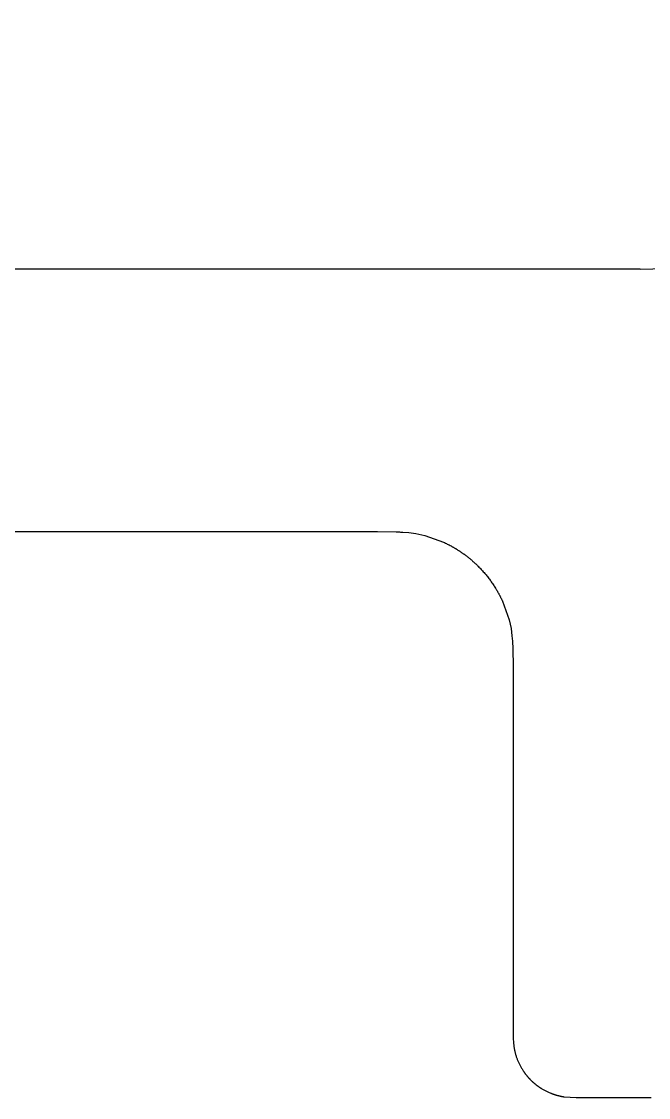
# Model space of a CAD drawing. Header units: millimetres. Extents: x -9 to 276, y -90 to 14.
# Drawn here: x 52.48 to 57.73, y -90.19 to -81.18 of the extents above; entities that cross this region are included whole.
import ezdxf

# ---------------------------------------------------------------- set-up
doc = ezdxf.new("R2010")
doc.units = ezdxf.units.MM
doc.layers.add('BLACK', color=7, linetype='CONTINUOUS')

msp = doc.modelspace()

# ---------------------------------------------------------------- linework, layer by layer
at = {"layer": 'BLACK', "linetype": 'Continuous'}
for p, q in [((57.66395, -83.25205), (47.11395, -83.25205)), ((52.258129, -85.45), (52.692515, -85.45)), ((52.692515, -85.45), (52.909659, -85.45)), ((52.909659, -85.45), (53.018231, -85.45)), ((53.018231, -85.45), (53.126803, -85.45)), ((53.126803, -85.45), (53.302312, -85.45)), ((53.302312, -85.45), (53.468869, -85.45)), ((53.468869, -85.45), (53.775127, -85.45)), ((53.775127, -85.45), (54.280219, -85.45)), ((54.280219, -85.45), (54.479052, -85.45)), ((54.479052, -85.45), (54.642076, -85.45)), ((54.642076, -85.45), (54.769293, -85.45)), ((54.769293, -85.45), (54.819473, -85.45)), ((54.819473, -85.45), (54.841206, -85.45)), ((54.841206, -85.45), (54.842991, -85.45)), ((54.842991, -85.45), (54.860701, -85.45)), ((54.860701, -85.45), (54.862989, -85.45)), ((54.862989, -85.45), (54.956276, -85.450017)), ((54.956276, -85.450017), (55.046066, -85.45007)), ((55.046066, -85.45007), (55.208294, -85.450279)), ((55.208294, -85.450279), (55.463333, -85.451114)), ((55.463333, -85.451114), (55.621313, -85.453218)), ((55.621313, -85.453218), (55.630138, -85.453626)), ((55.630138, -85.453626), (55.638866, -85.454106)), ((55.638866, -85.454106), (55.647953, -85.454681)), ((55.647953, -85.454681), (55.658258, -85.455405)), ((55.658258, -85.455405), (55.670674, -85.456333)), ((55.670674, -85.456333), (55.670972, -85.456356)), ((55.670972, -85.456356), (55.677592, -85.456856)), ((55.677592, -85.456856), (55.726267, -85.460544)), ((55.726267, -85.460544), (55.786944, -85.467203)), ((55.786944, -85.467203), (55.860057, -85.483916)), ((55.860057, -85.483916), (56.017584, -85.540699)), ((56.017584, -85.540699), (56.025515, -85.544362)), ((56.025515, -85.544362), (56.033437, -85.54811)), ((56.033437, -85.54811), (56.041347, -85.55194)), ((56.041347, -85.55194), (56.049243, -85.555853)), ((56.049243, -85.555853), (56.057125, -85.559847)), ((56.057125, -85.559847), (56.064989, -85.563923)), ((56.064989, -85.563923), (56.072834, -85.568079)), ((56.072834, -85.568079), (56.080657, -85.572314)), ((56.080657, -85.572314), (56.088458, -85.576628)), ((56.088458, -85.576628), (56.092349, -85.578814)), ((56.092349, -85.578814), (56.096234, -85.581019)), ((56.096234, -85.581019), (56.100112, -85.583244)), ((56.100112, -85.583244), (56.103983, -85.585487)), ((56.103983, -85.585487), (56.107847, -85.58775)), ((56.107847, -85.58775), (56.111703, -85.590032)), ((56.111703, -85.590032), (56.115552, -85.592332)), ((56.115552, -85.592332), (56.119393, -85.59465)), ((56.119393, -85.59465), (56.123225, -85.596988)), ((56.123225, -85.596988), (56.12705, -85.599343)), ((56.12705, -85.599343), (56.130865, -85.601717)), ((56.130865, -85.601717), (56.134672, -85.604109)), ((56.134672, -85.604109), (56.13847, -85.606519)), ((56.13847, -85.606519), (56.142259, -85.608947)), ((56.142259, -85.608947), (56.146038, -85.611392)), ((56.146038, -85.611392), (56.149808, -85.613855)), ((56.149808, -85.613855), (56.153567, -85.616335)), ((56.153567, -85.616335), (56.157317, -85.618833)), ((56.157317, -85.618833), (56.161055, -85.621347)), ((56.161055, -85.621347), (56.164784, -85.623879)), ((56.164784, -85.623879), (56.168501, -85.626428)), ((56.168501, -85.626428), (56.172209, -85.628993)), ((56.172209, -85.628993), (56.175903, -85.631575)), ((56.175903, -85.631575), (56.179588, -85.634174)), ((56.179588, -85.634174), (56.18326, -85.636788)), ((56.18326, -85.636788), (56.186921, -85.639419)), ((56.186921, -85.639419), (56.190569, -85.642066)), ((56.190569, -85.642066), (56.194206, -85.644729)), ((56.194206, -85.644729), (56.197829, -85.647407)), ((56.197829, -85.647407), (56.201441, -85.650101)), ((56.201441, -85.650101), (56.205038, -85.65281)), ((56.205038, -85.65281), (56.208625, -85.655535)), ((56.208625, -85.655535), (56.212196, -85.658274)), ((56.212196, -85.658274), (56.215756, -85.66103)), ((56.215756, -85.66103), (56.2193, -85.663798)), ((56.2193, -85.663798), (56.222832, -85.666583)), ((56.222832, -85.666583), (56.226348, -85.669381)), ((56.226348, -85.669381), (56.229853, -85.672195)), ((56.229853, -85.672195), (56.233341, -85.675021)), ((56.233341, -85.675021), (56.236816, -85.677863)), ((56.236816, -85.677863), (56.240275, -85.680717)), ((56.240275, -85.680717), (56.243721, -85.683587)), ((56.243721, -85.683587), (56.24715, -85.686468)), ((56.24715, -85.686468), (56.250566, -85.689365)), ((56.250566, -85.689365), (56.253964, -85.692273)), ((56.253964, -85.692273), (56.25735, -85.695197)), ((56.25735, -85.695197), (56.260716, -85.698131)), ((56.260716, -85.698131), (56.264071, -85.70108)), ((56.264071, -85.70108), (56.267406, -85.704039)), ((56.267406, -85.704039), (56.270728, -85.707014)), ((56.270728, -85.707014), (56.27403, -85.709998)), ((56.27403, -85.709998), (56.27732, -85.712997)), ((56.27732, -85.712997), (56.28059, -85.716005)), ((56.28059, -85.716005), (56.283846, -85.719028)), ((56.283846, -85.719028), (56.287082, -85.72206)), ((56.287082, -85.72206), (56.290305, -85.725106)), ((56.290305, -85.725106), (56.293507, -85.728161)), ((56.293507, -85.728161), (56.296695, -85.73123)), ((56.296695, -85.73123), (56.299863, -85.734307)), ((56.299863, -85.734307), (56.303017, -85.737398)), ((56.303017, -85.737398), (56.308401, -85.742742)), ((56.308401, -85.742742), (56.314591, -85.74899)), ((56.314591, -85.74899), (56.320739, -85.75531)), ((56.320739, -85.75531), (56.326846, -85.761701)), ((56.326846, -85.761701), (56.332908, -85.768162)), ((56.332908, -85.768162), (56.338926, -85.774692)), ((56.338926, -85.774692), (56.344898, -85.781289)), ((56.344898, -85.781289), (56.350821, -85.787953)), ((56.350821, -85.787953), (56.356696, -85.794683)), ((56.356696, -85.794683), (56.362521, -85.801476)), ((56.362521, -85.801476), (56.368294, -85.808332)), ((56.368294, -85.808332), (56.374014, -85.815249)), ((56.374014, -85.815249), (56.379681, -85.822226)), ((56.379681, -85.822226), (56.385291, -85.829261)), ((56.385291, -85.829261), (56.390845, -85.836353)), ((56.390845, -85.836353), (56.39634, -85.8435)), ((56.39634, -85.8435), (56.401776, -85.850701)), ((56.401776, -85.850701), (56.407151, -85.857954)), ((56.407151, -85.857954), (56.412463, -85.865257)), ((56.412463, -85.865257), (56.417713, -85.872609)), ((56.417713, -85.872609), (56.422897, -85.880008)), ((56.422897, -85.880008), (56.428016, -85.887452)), ((56.428016, -85.887452), (56.433067, -85.894939)), ((56.433067, -85.894939), (56.43805, -85.902468)), ((56.43805, -85.902468), (56.442963, -85.910036)), ((56.442963, -85.910036), (56.447806, -85.917642)), ((56.447806, -85.917642), (56.452576, -85.925283)), ((56.452576, -85.925283), (56.454934, -85.929117)), ((56.454934, -85.929117), (56.457273, -85.932959)), ((56.457273, -85.932959), (56.459594, -85.936808)), ((56.459594, -85.936808), (56.461896, -85.940666)), ((56.461896, -85.940666), (56.46418, -85.94453)), ((56.46418, -85.94453), (56.466444, -85.948402)), ((56.466444, -85.948402), (56.468689, -85.952281)), ((56.468689, -85.952281), (56.470915, -85.956166)), ((56.470915, -85.956166), (56.473121, -85.960058)), ((56.473121, -85.960058), (56.475308, -85.963956)), ((56.475308, -85.963956), (56.477476, -85.96786)), ((56.477476, -85.96786), (56.479623, -85.97177)), ((56.479623, -85.97177), (56.481751, -85.975685)), ((56.481751, -85.975685), (56.483859, -85.979605)), ((56.483859, -85.979605), (56.485947, -85.98353)), ((56.485947, -85.98353), (56.488014, -85.98746)), ((56.488014, -85.98746), (56.490061, -85.991393)), ((56.490061, -85.991393), (56.492089, -85.995331)), ((56.492089, -85.995331), (56.494094, -85.999272)), ((56.494094, -85.999272), (56.49608, -86.003218)), ((56.49608, -86.003218), (56.498045, -86.007166)), ((56.498045, -86.007166), (56.499989, -86.011119)), ((56.499989, -86.011119), (56.501912, -86.015072)), ((56.501912, -86.015072), (56.503815, -86.01903)), ((56.503815, -86.01903), (56.505695, -86.022988)), ((56.505695, -86.022988), (56.507555, -86.02695)), ((56.507555, -86.02695), (56.510575, -86.033484)), ((56.510575, -86.033484), (56.567291, -86.190499)), ((56.567291, -86.190499), (56.584048, -86.263655)), ((56.584048, -86.263655), (56.590769, -86.324458)), ((56.590769, -86.324458), (56.594251, -86.369869)), ((56.594251, -86.369869), (56.595016, -86.379879)), ((56.595016, -86.379879), (56.595042, -86.380214)), ((56.595042, -86.380214), (56.595964, -86.392414)), ((56.595964, -86.392414), (56.596397, -86.398362)), ((56.596397, -86.398362), (56.596807, -86.404304)), ((56.596807, -86.404304), (56.597194, -86.41031)), ((56.597194, -86.41031), (56.597556, -86.41645)), ((56.597556, -86.41645), (56.597891, -86.422797)), ((56.597891, -86.422797), (56.598197, -86.42942)), ((56.598197, -86.42942), (56.600323, -86.586745)), ((56.600323, -86.586745), (56.601166, -86.840798)), ((56.601166, -86.840798), (56.601376, -87.00241)), ((56.601376, -87.00241), (56.601446, -87.187078)), ((56.601446, -87.187078), (56.601447, -87.276556)), ((56.601447, -87.276556), (56.601446, -87.29565)), ((56.601446, -87.29565), (56.601446, -87.404222)), ((56.601446, -87.404222), (56.601446, -87.621366)), ((56.601446, -87.621366), (56.601445, -88.055654)), ((56.601445, -88.055654), (56.601445, -88.489942)), ((56.601445, -88.489942), (56.601445, -88.614329)), ((56.601445, -88.614329), (56.601444, -88.924231)), ((56.601444, -88.924231), (56.601442, -89.026455)), ((56.601442, -89.026455), (56.601444, -89.358519)), ((56.601444, -89.358519), (56.601445, -89.371008)), ((56.601445, -89.371008), (56.601444, -89.467091)), ((56.60144, -89.486013), (56.601434, -89.526734)), ((56.601434, -89.526734), (56.601444, -89.575663)), ((56.601444, -89.467091), (56.60144, -89.486013)), ((56.601444, -89.575663), (56.601448, -89.584495)), ((56.601459, -89.616702), (56.601445, -89.64693)), ((56.601448, -89.584495), (56.601459, -89.616702)), ((56.601422, -89.660931), (56.601399, -89.679676)), ((56.601399, -89.679676), (56.601415, -89.687875)), ((56.601415, -89.687875), (56.601461, -89.695566)), ((56.601445, -89.64693), (56.601422, -89.660931)), ((56.601461, -89.695566), (56.603179, -89.735422)), ((56.603179, -89.735422), (56.610062, -89.786159)), ((56.610062, -89.786159), (56.611231, -89.792298)), ((56.611231, -89.792298), (56.612477, -89.798415)), ((56.612477, -89.798415), (56.6138, -89.804511)), ((56.6138, -89.804511), (56.615201, -89.810585)), ((56.615201, -89.810585), (56.616678, -89.816638)), ((56.616678, -89.816638), (56.618232, -89.82267)), ((56.618232, -89.82267), (56.619863, -89.828679)), ((56.619863, -89.828679), (56.62157, -89.834667)), ((56.62157, -89.834667), (56.623354, -89.840632)), ((56.623354, -89.840632), (56.625215, -89.846576)), ((56.625215, -89.846576), (56.627153, -89.852496)), ((56.627153, -89.852496), (56.629167, -89.858395)), ((56.629167, -89.858395), (56.631257, -89.86427)), ((56.631257, -89.86427), (56.633424, -89.870122)), ((56.633424, -89.870122), (56.635668, -89.875951)), ((56.635668, -89.875951), (56.637987, -89.881756)), ((56.637987, -89.881756), (56.640384, -89.887537)), ((56.640384, -89.887537), (56.642856, -89.893294)), ((56.642856, -89.893294), (56.645405, -89.899027)), ((56.645405, -89.899027), (56.648031, -89.904735)), ((56.648031, -89.904735), (56.650732, -89.910417)), ((56.650732, -89.910417), (56.65351, -89.916074)), ((56.65351, -89.916074), (56.656364, -89.921705)), ((56.656364, -89.921705), (56.659294, -89.927309)), ((56.659294, -89.927309), (56.6623, -89.932887)), ((56.6623, -89.932887), (56.665382, -89.938437)), ((56.665382, -89.938437), (56.66854, -89.94396)), ((56.66854, -89.94396), (56.671773, -89.949454)), ((56.671773, -89.949454), (56.675083, -89.95492)), ((56.675083, -89.95492), (56.678468, -89.960356)), ((56.678468, -89.960356), (56.681928, -89.965762)), ((56.681928, -89.965762), (56.685464, -89.971138)), ((56.685464, -89.971138), (56.689075, -89.976483)), ((56.689075, -89.976483), (56.689211, -89.976682)), ((56.689211, -89.976682), (56.691047, -89.979344)), ((56.691047, -89.979344), (56.6929, -89.981994)), ((56.6929, -89.981994), (56.694763, -89.984624)), ((56.694763, -89.984624), (56.696642, -89.987243)), ((56.696642, -89.987243), (56.698532, -89.989842)), ((56.698532, -89.989842), (56.700438, -89.992429)), ((56.700438, -89.992429), (56.702355, -89.994997)), ((56.702355, -89.994997), (56.704288, -89.997553)), ((56.704288, -89.997553), (56.706232, -90.000089)), ((56.706232, -90.000089), (56.708191, -90.002614)), ((56.708191, -90.002614), (56.71016, -90.005119)), ((56.71016, -90.005119), (56.712146, -90.007612)), ((56.712146, -90.007612), (56.714142, -90.010086)), ((56.714142, -90.010086), (56.716153, -90.012547)), ((56.716153, -90.012547), (56.718176, -90.014989)), ((56.718176, -90.014989), (56.720213, -90.017419)), ((56.720213, -90.017419), (56.722261, -90.01983)), ((56.722261, -90.01983), (56.724325, -90.022228)), ((56.724325, -90.022228), (56.726398, -90.024608)), ((56.726398, -90.024608), (56.728488, -90.026974)), ((56.728488, -90.026974), (56.730587, -90.029323)), ((56.730587, -90.029323), (56.732702, -90.031658)), ((56.732702, -90.031658), (56.734827, -90.033974)), ((56.734827, -90.033974), (56.736967, -90.036278)), ((56.736967, -90.036278), (56.739117, -90.038563)), ((56.739117, -90.038563), (56.741283, -90.040835)), ((56.741283, -90.040835), (56.743459, -90.043088)), ((56.743459, -90.043088), (56.745649, -90.045329)), ((56.745649, -90.045329), (56.74785, -90.047551)), ((56.74785, -90.047551), (56.750066, -90.049759)), ((56.750066, -90.049759), (56.752292, -90.05195)), ((56.752292, -90.05195), (56.754533, -90.054127)), ((56.754533, -90.054127), (56.756784, -90.056286)), ((56.756784, -90.056286), (56.75905, -90.058431)), ((56.75905, -90.058431), (56.761326, -90.060558)), ((56.761326, -90.060558), (56.763616, -90.062672)), ((56.763616, -90.062672), (56.765917, -90.064768)), ((56.765917, -90.064768), (56.768233, -90.06685)), ((56.768233, -90.06685), (56.770558, -90.068914)), ((56.770558, -90.068914), (56.772898, -90.070965)), ((56.772898, -90.070965), (56.775249, -90.072997)), ((56.775249, -90.072997), (56.777614, -90.075016)), ((56.777614, -90.075016), (56.779989, -90.077017)), ((56.779989, -90.077017), (56.782378, -90.079004)), ((56.782378, -90.079004), (56.784778, -90.080973)), ((56.784778, -90.080973), (56.787192, -90.082929)), ((56.787192, -90.082929), (56.789616, -90.084866)), ((56.789616, -90.084866), (56.792054, -90.08679)), ((56.792054, -90.08679), (56.794503, -90.088696)), ((56.794503, -90.088696), (56.796966, -90.090588)), ((56.796966, -90.090588), (56.799439, -90.092462)), ((56.799439, -90.092462), (56.801927, -90.094322)), ((56.801927, -90.094322), (56.804424, -90.096165)), ((56.804424, -90.096165), (56.806936, -90.097993)), ((56.806936, -90.097993), (56.809458, -90.099804)), ((56.809458, -90.099804), (56.811995, -90.101601)), ((56.811995, -90.101601), (56.814541, -90.10338)), ((56.814541, -90.10338), (56.817102, -90.105144)), ((56.817102, -90.105144), (56.819673, -90.106892)), ((56.819673, -90.106892), (56.822258, -90.108624)), ((56.822258, -90.108624), (56.824853, -90.11034)), ((56.824853, -90.11034), (56.827463, -90.112041)), ((56.827463, -90.112041), (56.830083, -90.113725)), ((56.830083, -90.113725), (56.832717, -90.115393)), ((56.832717, -90.115393), (56.835325, -90.117023)), ((56.835325, -90.117023), (56.840651, -90.12028)), ((56.840651, -90.12028), (56.846056, -90.123492)), ((56.846056, -90.123492), (56.851537, -90.126655)), ((56.851537, -90.126655), (56.85709, -90.129768)), ((56.85709, -90.129768), (56.862711, -90.132828)), ((56.862711, -90.132828), (56.868398, -90.135833)), ((56.868398, -90.135833), (56.874146, -90.138779)), ((56.874146, -90.138779), (56.879951, -90.141665)), ((56.879951, -90.141665), (56.885809, -90.144488)), ((56.885809, -90.144488), (56.891716, -90.147246)), ((56.891716, -90.147246), (56.897666, -90.149936)), ((56.897666, -90.149936), (56.903657, -90.152556)), ((56.903657, -90.152556), (56.909681, -90.155104)), ((56.909681, -90.155104), (56.915736, -90.157578)), ((56.915736, -90.157578), (56.918774, -90.158787)), ((56.918774, -90.158787), (56.921816, -90.159976)), ((56.921816, -90.159976), (56.924864, -90.161146)), ((56.924864, -90.161146), (56.927916, -90.162296)), ((56.927916, -90.162296), (56.930972, -90.163426)), ((56.930972, -90.163426), (56.934031, -90.164536)), ((56.934031, -90.164536), (56.937092, -90.165625)), ((56.937092, -90.165625), (56.940157, -90.166695)), ((56.940157, -90.166695), (56.943221, -90.167743)), ((56.943221, -90.167743), (56.946287, -90.16877)), ((56.946287, -90.16877), (56.949351, -90.169776)), ((56.949351, -90.169776), (56.952418, -90.170762)), ((56.952418, -90.170762), (56.95548, -90.171725)), ((56.95548, -90.171725), (56.958543, -90.172668)), ((56.958543, -90.172668), (56.961601, -90.173587)), ((56.961601, -90.173587), (56.964659, -90.174487)), ((56.964659, -90.174487), (56.96771, -90.175363)), ((56.96771, -90.175363), (56.970761, -90.176218)), ((56.970761, -90.176218), (56.973802, -90.177049)), ((56.973802, -90.177049), (56.976842, -90.17786)), ((56.976842, -90.17786), (56.979872, -90.178647)), ((56.979872, -90.178647), (56.9829, -90.179413)), ((56.9829, -90.179413), (56.985916, -90.180156)), ((56.985916, -90.180156), (56.988929, -90.180877)), ((56.988929, -90.180877), (56.991929, -90.181574)), ((56.991929, -90.181574), (56.994925, -90.18225)), ((56.994925, -90.18225), (56.997906, -90.182902)), ((56.997906, -90.182902), (57.000884, -90.183532)), ((57.000884, -90.183532), (57.003844, -90.184139)), ((57.003844, -90.184139), (57.006801, -90.184724)), ((57.006801, -90.184724), (57.009739, -90.185285)), ((57.009739, -90.185285), (57.012672, -90.185825)), ((57.012672, -90.185825), (57.015586, -90.186341)), ((57.015586, -90.186341), (57.018495, -90.186835)), ((57.018495, -90.186835), (57.021382, -90.187306)), ((57.021382, -90.187306), (57.024264, -90.187755)), ((57.024264, -90.187755), (57.028803, -90.188421)), ((57.028803, -90.188421), (57.127612, -90.193643)), ((57.127612, -90.193643), (57.151109, -90.193737)), ((57.151109, -90.193737), (57.179505, -90.193777)), ((57.179505, -90.193777), (57.215994, -90.193758)), ((57.215994, -90.193758), (57.236001, -90.193732)), ((57.236001, -90.193732), (57.240674, -90.193726)), ((57.240674, -90.193726), (57.457818, -90.193726)), ((57.457818, -90.193726), (57.495815, -90.193834)), ((57.495815, -90.193834), (57.536301, -90.193948)), ((57.536301, -90.193948), (57.557102, -90.193987)), ((57.557102, -90.193987), (57.578551, -90.194005)), ((57.578551, -90.194005), (57.600854, -90.193996)), ((57.600854, -90.193996), (57.624219, -90.19395)), ((57.624219, -90.19395), (57.648853, -90.193863)), ((57.648853, -90.193863), (57.674962, -90.193726)), ((57.674962, -90.193726), (57.711322, -90.19347)), ((57.711322, -90.19347), (57.756713, -90.193081))]:
    msp.add_line(p, q, dxfattribs=at)
at = {"layer": 'BLACK'}
msp.add_arc((57.66395, -81.17705), 2.075, 270, 0, dxfattribs=at)

doc.saveas('drawing.dxf')
